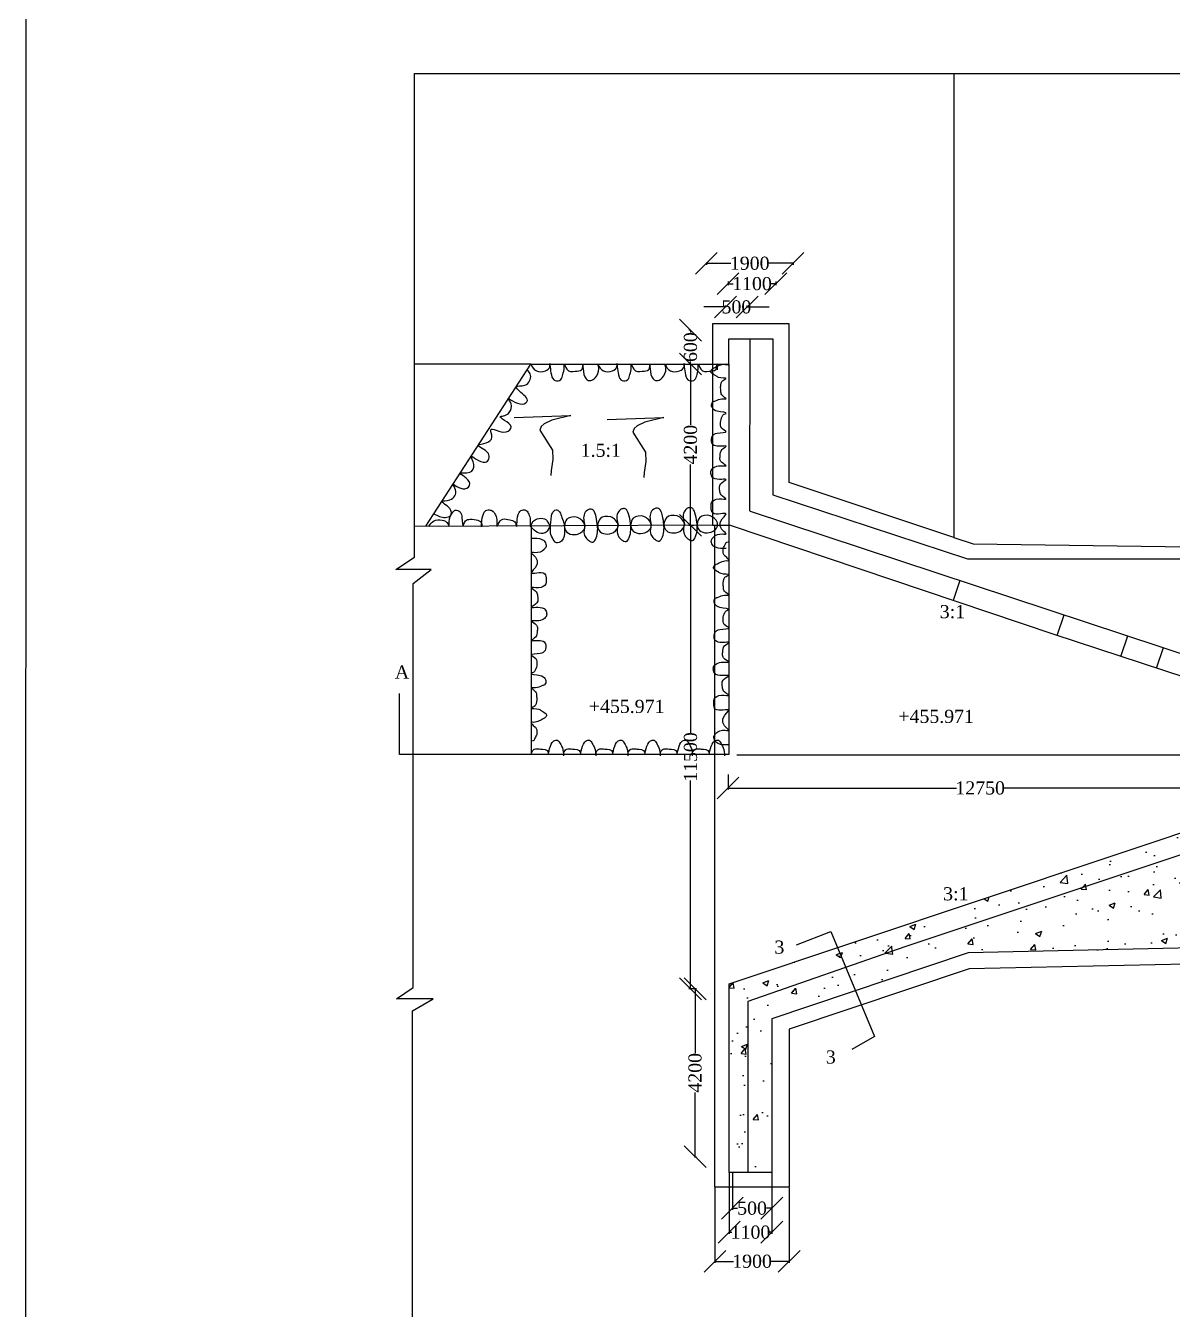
# Model space of a CAD drawing. Header units: metres. Extents: x 373 to 1010, y -4 to 431.
# Drawn here: x 373 to 504.1, y 145.5 to 292.3 of the extents above; entities that cross this region are included whole.
import ezdxf

# ---------------------------------------------------------------- set-up
doc = ezdxf.new("R2010")
doc.units = ezdxf.units.M
doc.header["$MEASUREMENT"] = 0
for name, color, linetype in [('DIMENSIONS', 255, 'Continuous'), ('DRAWING', 2, 'Continuous'), ('TEXT', 255, 'Continuous')]:
    doc.layers.add(name, color=color, linetype=linetype)
doc.styles.get("Standard").update_dxf_attribs({"font": 'times.ttf', "height": 1.5})
doc.dimstyles.get("Standard").update_dxf_attribs({"dimtxt": 1, "dimasz": 2.5, "dimexe": 0.18, "dimexo": 0.0625, "dimgap": 0.09, "dimtad": 0, "dimdec": 4, "dimzin": 0, "dimdsep": 46, "dimtxsty": 'Standard', "dimblk": 'OBLIQUE', "dimcen": 0, "dimadec": 0, "dimazin": 0, "dimtfac": 1, "dimtdec": 4, "dimtix": 1, "dimtofl": 0, "dimtmove": 2, "dimatfit": 0, "dimfxl": 1, "dimtolj": 1, "dimtzin": 0, "dimarcsym": 1})
picture_1 = doc.add_image_def('image1.jpg', size_in_pixel=(7220, 4926))
pattern_1 = [(50, (0, 0), (7.1726, -0.62752), [0.75, -8.25]), (355, (0, 0), (-1.38751, 7.52192), [0.6, -6.6]), (100.4514, (0.598, -0.052), (5.78509, 6.894395), [0.6374, -7.01142]), (46.1842, (0, 2), (10.67241, -1.65519), [1.125, -12.375]), (96.6356, (0.889, 1.862), (9.34663, 9.74118), [0.9561, -10.51713]), (351.1842, (0, 2), (9.34662, 9.74119), [0.9, -9.9]), (21, (1, 1.5), (5.96907, -4.02619), [0.75, -8.25]), (326, (1, 1.5), (2.43315, 7.2515), [0.6, -6.6]), (71.4514, (1.4974, 1.1645), (8.40223, 3.225305), [0.6374, -7.01142]), (37.5, (0, 0), (0.121599, 3.328939), [0, -6.52, 0, -6.7, 0, -6.625]), (7.5, (0, 0), (2.630695, 3.944117), [0, -3.82, 0, -6.37, 0, -2.525]), (327.5, (-2.23, 0), (5.338224, -0.225549), [0, -2.5, 0, -7.8, 0, -10.35]), (317.5, (-3.23, 0), (5.83186, 1.00105), [0, -3.25, 0, -5.18, 0, -7.35])]

# ---------------------------------------------------------------- blocks, each defined once
blk = doc.blocks.new('_Oblique')
at = {"color": 0, "linetype": 'ByBlock', "lineweight": -2}
blk.add_line((-0.5, -0.5), (0.5, 0.5), dxfattribs=at)
blk = doc.blocks.new('*D10')
at = {"layer": 'Defpoints', "color": 0, "transparency": 16777216}
for p in [(449.29, 182.25), (449.43, 182.25), (449.29, 163.06)]:
    blk.add_point(p, dxfattribs=at)
at = {"layer": 'DIMENSIONS', "color": 0, "lineweight": -2, "transparency": 16777216}
for p, q in [((449.36, 182.25), (449.61, 182.25)), ((449.43, 182.25), (449.43, 174.9)), ((449.43, 163.06), (449.43, 170.41)), ((449.36, 163.06), (449.61, 163.06))]:
    blk.add_line(p, q, dxfattribs=at)
at = {"layer": 'DIMENSIONS', "color": 0, "lineweight": -2, "transparency": 16777216, "xscale": 2.5, "yscale": 2.5, "zscale": 2.5}
for p, rotation in [((449.43, 182.25), 90), ((449.43, 163.06), 270)]:
    blk.add_blockref('_Oblique', p, dxfattribs=dict(at, rotation=rotation))
at = {"layer": 'DIMENSIONS', "color": 0, "transparency": 16777216, "insert": (449.43, 172.65), "char_height": 1.5, "attachment_point": 5, "rotation": 90}
blk.add_mtext('\\A1;4200', dxfattribs=at)
blk = doc.blocks.new('*D11')
at = {"layer": 'Defpoints', "color": 0, "transparency": 16777216}
for p in [(448.91, 235.22), (449.38, 235.22), (449.61, 182.25)]:
    blk.add_point(p, dxfattribs=at)
at = {"layer": 'DIMENSIONS', "color": 0, "lineweight": -2, "transparency": 16777216}
for p, q in [((449.32, 235.22), (448.73, 235.22)), ((448.91, 235.22), (448.91, 211.42)), ((448.91, 182.25), (448.91, 206.05)), ((449.55, 182.25), (448.73, 182.25))]:
    blk.add_line(p, q, dxfattribs=at)
at = {"layer": 'DIMENSIONS', "color": 0, "lineweight": -2, "transparency": 16777216, "xscale": 2.5, "yscale": 2.5, "zscale": 2.5}
for p, rotation in [((448.91, 235.22), 90), ((448.91, 182.25), 270)]:
    blk.add_blockref('_Oblique', p, dxfattribs=dict(at, rotation=rotation))
at = {"layer": 'DIMENSIONS', "color": 0, "transparency": 16777216, "insert": (448.91, 208.74), "char_height": 1.5, "attachment_point": 5, "rotation": 90}
blk.add_mtext('\\A1;11500', dxfattribs=at)
blk = doc.blocks.new('*D12')
at = {"layer": 'Defpoints', "color": 0, "transparency": 16777216}
for p in [(448.91, 253.66), (448.91, 253.66), (448.91, 235.22)]:
    blk.add_point(p, dxfattribs=at)
at = {"layer": 'DIMENSIONS', "color": 0, "lineweight": -2, "transparency": 16777216}
for p, q in [((448.84, 253.66), (448.73, 253.66)), ((448.91, 253.66), (448.91, 246.69)), ((448.91, 235.22), (448.91, 242.19)), ((448.84, 235.22), (448.73, 235.22))]:
    blk.add_line(p, q, dxfattribs=at)
at = {"layer": 'DIMENSIONS', "color": 0, "lineweight": -2, "transparency": 16777216, "xscale": 2.5, "yscale": 2.5, "zscale": 2.5}
for p, rotation in [((448.91, 253.66), 90), ((448.91, 235.22), 270)]:
    blk.add_blockref('_Oblique', p, dxfattribs=dict(at, rotation=rotation))
at = {"layer": 'DIMENSIONS', "color": 0, "transparency": 16777216, "insert": (448.91, 244.44), "char_height": 1.5, "attachment_point": 5, "rotation": 90}
blk.add_mtext('\\A1;4200', dxfattribs=at)
blk = doc.blocks.new('*D13')
at = {"layer": 'Defpoints', "color": 0, "transparency": 16777216}
for p in [(448.91, 257.53), (448.91, 257.53), (448.91, 253.66)]:
    blk.add_point(p, dxfattribs=at)
at = {"layer": 'DIMENSIONS', "color": 0, "lineweight": -2, "transparency": 16777216}
for p, q in [((448.84, 257.53), (448.73, 257.53)), ((448.91, 257.53), (448.91, 257.26)), ((448.84, 253.66), (448.73, 253.66)), ((448.91, 253.66), (448.91, 253.93))]:
    blk.add_line(p, q, dxfattribs=at)
at = {"layer": 'DIMENSIONS', "color": 0, "lineweight": -2, "transparency": 16777216, "xscale": 2.5, "yscale": 2.5, "zscale": 2.5}
for p, rotation in [((448.91, 257.53), 90), ((448.91, 253.66), 270)]:
    blk.add_blockref('_Oblique', p, dxfattribs=dict(at, rotation=rotation))
at = {"layer": 'DIMENSIONS', "color": 0, "transparency": 16777216, "insert": (448.91, 255.59), "char_height": 1.5, "attachment_point": 5, "rotation": 90}
blk.add_mtext('\\A1;600', dxfattribs=at)
blk = doc.blocks.new('*D41')
at = {"layer": 'Defpoints', "color": 0, "transparency": 16777216}
for p in [(453.69, 161.27), (458.19, 161.27), (458.19, 157.17)]:
    blk.add_point(p, dxfattribs=at)
at = {"layer": 'DIMENSIONS', "color": 0, "lineweight": -2, "transparency": 16777216}
for p, q in [((453.69, 161.21), (453.69, 156.99)), ((458.19, 161.21), (458.19, 156.99)), ((453.69, 157.17), (454.28, 157.17)), ((458.19, 157.17), (457.6, 157.17))]:
    blk.add_line(p, q, dxfattribs=at)
at = {"layer": 'DIMENSIONS', "color": 0, "lineweight": -2, "transparency": 16777216, "xscale": 2.5, "yscale": 2.5, "zscale": 2.5, "rotation": 180}
blk.add_blockref('_Oblique', (453.69, 157.17), dxfattribs=at)
at = {"layer": 'DIMENSIONS', "color": 0, "lineweight": -2, "transparency": 16777216, "xscale": 2.5, "yscale": 2.5, "zscale": 2.5}
blk.add_blockref('_Oblique', (458.19, 157.17), dxfattribs=at)
at = {"layer": 'DIMENSIONS', "color": 0, "transparency": 16777216, "insert": (455.94, 157.17), "char_height": 1.5, "attachment_point": 5}
blk.add_mtext('\\A1;500', dxfattribs=at)
blk = doc.blocks.new('*D42')
at = {"layer": 'Defpoints', "color": 0, "transparency": 16777216}
for p in [(453.33, 161.27), (458.19, 161.27), (458.19, 154.43)]:
    blk.add_point(p, dxfattribs=at)
at = {"layer": 'DIMENSIONS', "color": 0, "lineweight": -2, "transparency": 16777216}
for p, q in [((453.33, 161.21), (453.33, 154.25)), ((458.19, 161.21), (458.19, 154.25)), ((453.33, 154.43), (453.62, 154.43)), ((458.19, 154.43), (457.89, 154.43))]:
    blk.add_line(p, q, dxfattribs=at)
at = {"layer": 'DIMENSIONS', "color": 0, "lineweight": -2, "transparency": 16777216, "xscale": 2.5, "yscale": 2.5, "zscale": 2.5, "rotation": 180}
blk.add_blockref('_Oblique', (453.33, 154.43), dxfattribs=at)
at = {"layer": 'DIMENSIONS', "color": 0, "lineweight": -2, "transparency": 16777216, "xscale": 2.5, "yscale": 2.5, "zscale": 2.5}
blk.add_blockref('_Oblique', (458.19, 154.43), dxfattribs=at)
at = {"layer": 'DIMENSIONS', "color": 0, "transparency": 16777216, "insert": (455.76, 154.43), "char_height": 1.5, "attachment_point": 5}
blk.add_mtext('\\A1;1100', dxfattribs=at)
blk = doc.blocks.new('*D43')
at = {"layer": 'Defpoints', "color": 0, "transparency": 16777216}
for p in [(451.7, 159.59), (460.17, 159.59), (460.17, 151.1)]:
    blk.add_point(p, dxfattribs=at)
at = {"layer": 'DIMENSIONS', "color": 0, "lineweight": -2, "transparency": 16777216}
for p, q in [((451.7, 159.52), (451.7, 150.92)), ((460.17, 159.52), (460.17, 150.92)), ((451.7, 151.1), (453.8, 151.1)), ((460.17, 151.1), (458.07, 151.1))]:
    blk.add_line(p, q, dxfattribs=at)
at = {"layer": 'DIMENSIONS', "color": 0, "lineweight": -2, "transparency": 16777216, "xscale": 2.5, "yscale": 2.5, "zscale": 2.5, "rotation": 180}
blk.add_blockref('_Oblique', (451.7, 151.1), dxfattribs=at)
at = {"layer": 'DIMENSIONS', "color": 0, "lineweight": -2, "transparency": 16777216, "xscale": 2.5, "yscale": 2.5, "zscale": 2.5}
blk.add_blockref('_Oblique', (460.17, 151.1), dxfattribs=at)
at = {"layer": 'DIMENSIONS', "color": 0, "transparency": 16777216, "insert": (455.94, 151.1), "char_height": 1.5, "attachment_point": 5}
blk.add_mtext('\\A1;1900', dxfattribs=at)
blk = doc.blocks.new('*D48')
at = {"layer": 'Defpoints', "color": 0, "transparency": 16777216}
for p in [(450.72, 265.31), (460.62, 265.31), (460.62, 265.17)]:
    blk.add_point(p, dxfattribs=at)
at = {"layer": 'DIMENSIONS', "color": 0, "lineweight": -2, "transparency": 16777216}
for p, q in [((450.72, 265.25), (450.72, 264.99)), ((450.72, 265.17), (453.53, 265.17)), ((460.62, 265.17), (457.8, 265.17)), ((460.62, 265.25), (460.62, 264.99))]:
    blk.add_line(p, q, dxfattribs=at)
at = {"layer": 'DIMENSIONS', "color": 0, "lineweight": -2, "transparency": 16777216, "xscale": 2.5, "yscale": 2.5, "zscale": 2.5, "rotation": 180}
blk.add_blockref('_Oblique', (450.72, 265.17), dxfattribs=at)
at = {"layer": 'DIMENSIONS', "color": 0, "lineweight": -2, "transparency": 16777216, "xscale": 2.5, "yscale": 2.5, "zscale": 2.5}
blk.add_blockref('_Oblique', (460.62, 265.17), dxfattribs=at)
at = {"layer": 'DIMENSIONS', "color": 0, "transparency": 16777216, "insert": (455.67, 265.17), "char_height": 1.5, "attachment_point": 5}
blk.add_mtext('\\A1;1900', dxfattribs=at)
blk = doc.blocks.new('*D49')
at = {"layer": 'Defpoints', "color": 0, "transparency": 16777216}
for p in [(453.19, 263.17), (458.66, 263.17), (458.66, 262.84)]:
    blk.add_point(p, dxfattribs=at)
at = {"layer": 'DIMENSIONS', "color": 0, "lineweight": -2, "transparency": 16777216}
for p, q in [((453.19, 263.11), (453.19, 262.66)), ((453.19, 262.84), (453.79, 262.84)), ((458.66, 262.84), (458.06, 262.84)), ((458.66, 263.11), (458.66, 262.66))]:
    blk.add_line(p, q, dxfattribs=at)
at = {"layer": 'DIMENSIONS', "color": 0, "lineweight": -2, "transparency": 16777216, "xscale": 2.5, "yscale": 2.5, "zscale": 2.5, "rotation": 180}
blk.add_blockref('_Oblique', (453.19, 262.84), dxfattribs=at)
at = {"layer": 'DIMENSIONS', "color": 0, "lineweight": -2, "transparency": 16777216, "xscale": 2.5, "yscale": 2.5, "zscale": 2.5}
blk.add_blockref('_Oblique', (458.66, 262.84), dxfattribs=at)
at = {"layer": 'DIMENSIONS', "color": 0, "transparency": 16777216, "insert": (455.93, 262.84), "char_height": 1.5, "attachment_point": 5}
blk.add_mtext('\\A1;1100', dxfattribs=at)
blk = doc.blocks.new('*D50')
at = {"layer": 'Defpoints', "color": 0, "transparency": 16777216}
for p in [(452.91, 260.18), (455.39, 260.18), (455.39, 260.18)]:
    blk.add_point(p, dxfattribs=at)
at = {"layer": 'DIMENSIONS', "color": 0, "lineweight": -2, "transparency": 16777216}
for p, q in [((452.91, 260.18), (450.41, 260.18)), ((452.91, 260.25), (452.91, 260.36)), ((455.39, 260.25), (455.39, 260.36)), ((455.39, 260.18), (457.89, 260.18))]:
    blk.add_line(p, q, dxfattribs=at)
at = {"layer": 'DIMENSIONS', "color": 0, "lineweight": -2, "transparency": 16777216, "xscale": 2.5, "yscale": 2.5, "zscale": 2.5}
blk.add_blockref('_Oblique', (452.91, 260.18), dxfattribs=at)
at = {"layer": 'DIMENSIONS', "color": 0, "lineweight": -2, "transparency": 16777216, "xscale": 2.5, "yscale": 2.5, "zscale": 2.5, "rotation": 180}
blk.add_blockref('_Oblique', (455.39, 260.18), dxfattribs=at)
at = {"layer": 'DIMENSIONS', "color": 0, "transparency": 16777216, "insert": (454.15, 260.18), "char_height": 1.5, "attachment_point": 5}
blk.add_mtext('\\A1;500', dxfattribs=at)
blk = doc.blocks.new('*D51')
at = {"layer": 'Defpoints', "color": 0, "transparency": 16777216}
for p in [(453.19, 206.79), (510.81, 206.05), (510.81, 205.2)]:
    blk.add_point(p, dxfattribs=at)
at = {"layer": 'DIMENSIONS', "color": 0, "lineweight": -2, "transparency": 16777216}
for p, q in [((453.19, 206.73), (453.19, 205.02)), ((510.81, 205.99), (510.81, 205.02)), ((453.19, 205.2), (479.31, 205.2)), ((510.81, 205.2), (484.69, 205.2))]:
    blk.add_line(p, q, dxfattribs=at)
at = {"layer": 'DIMENSIONS', "color": 0, "lineweight": -2, "transparency": 16777216, "xscale": 2.5, "yscale": 2.5, "zscale": 2.5, "rotation": 180}
blk.add_blockref('_Oblique', (453.19, 205.2), dxfattribs=at)
at = {"layer": 'DIMENSIONS', "color": 0, "lineweight": -2, "transparency": 16777216, "xscale": 2.5, "yscale": 2.5, "zscale": 2.5}
blk.add_blockref('_Oblique', (510.81, 205.2), dxfattribs=at)
at = {"layer": 'DIMENSIONS', "color": 0, "transparency": 16777216, "insert": (482, 205.2), "char_height": 1.5, "attachment_point": 5}
blk.add_mtext('\\A1;12750', dxfattribs=at)

msp = doc.modelspace()

# ---------------------------------------------------------------- hatches: boundary and pattern name
at = {"layer": 'DRAWING'}
h = msp.add_hatch(dxfattribs=at)
h.set_pattern_fill('AR-CONC', style=0)
h.set_pattern_definition(pattern_1)
h.paths.add_polyline_path([(511.2145, 199.66326), (511.2145, 202.16995), (465.70359, 186.95583), (466.63861, 184.70174), (473.38013, 187.06561), (499.5424, 195.76096)])
h = msp.add_hatch(dxfattribs=at)
h.set_pattern_fill('AR-CONC', style=0)
h.set_pattern_definition(pattern_1)
h.paths.add_polyline_path([(520.40328, 199.72927), (518.1465, 199.72927), (511.2145, 199.72927), (511.2145, 199.66326), (499.5424, 195.76096), (473.38013, 187.06561), (466.63861, 184.70174), (467.74669, 182.03045), (480.62893, 186.35669), (528.54933, 187.42625)])
h = msp.add_hatch(dxfattribs=at)
h.set_pattern_fill('AR-CONC', style=0)
h.paths.add_polyline_path([(465.70359, 186.95583), (453.33073, 182.81963), (453.33073, 161.27025), (455.466, 161.27025), (455.466, 180.78415), (466.63861, 184.70174)])
h = msp.add_hatch(dxfattribs=at)
h.set_pattern_fill('AR-CONC', style=0)
h.paths.add_polyline_path([(466.63861, 184.70174), (455.466, 180.78415), (455.466, 161.27025), (458.1878, 161.27025), (458.1878, 178.8203), (467.74669, 182.03045)])

# ---------------------------------------------------------------- linework, layer by layer
at = {"layer": 'DIMENSIONS', "color": 7}
for points in [[(428.76826, 247.54584), (435.21946, 247.78661), (433.06244, 247.25379), (432.18541, 246.82754), (431.84171, 246.53152), (431.67578, 246.11711), (432.58816, 244.66858), (433.13757, 243.83075), (433.16551, 242.7331), (432.9886, 241.49591), (432.93273, 240.90057)], [(439.39539, 247.31705), (445.84659, 247.55783), (443.68957, 247.02501), (442.81254, 246.59875), (442.46884, 246.30274), (442.30291, 245.88832), (443.21529, 244.43979), (443.7647, 243.60197), (443.79264, 242.50431), (443.61573, 241.26712), (443.55986, 240.67178)]]:
    msp.add_lwpolyline(points, dxfattribs=at)
for points in [[(419.59498, 236.54317), (420.91984, 236.12551), (421.49367, 236.3361), (421.40329, 237.12726), (420.50932, 237.95869), (421.40329, 238.1469), (422.0658, 239.27388), (421.76272, 239.89913), (423.12222, 239.38121), (423.67729, 240.0073), (422.60178, 241.19811), (423.69611, 241.28702), (424.16165, 242.16356), (423.83727, 243.11083), (425.45085, 242.43188), (425.88058, 242.82543), (425.80896, 243.43364), (424.6599, 244.38438), (425.57619, 244.66794), (426.22079, 245.29404), (426.07754, 246.15268), (427.85219, 245.89391), (428.40726, 246.48423), (427.18969, 247.66487), (427.70895, 247.7722), (428.1924, 248.12997), (428.40726, 249.13172), (428.08082, 249.68046), (429.69646, 249.07805), (430.26943, 249.48949), (429.87551, 250.11559), (428.9856, 251.08118), (429.98409, 251.25208), (430.62869, 252.37905), (430.24318, 253.02809)], [(430.64901, 253.65639), (431.29392, 252.87456), (432.32368, 252.88586), (432.84422, 253.38329), (432.84422, 253.65639), (433.01396, 252.41104), (433.43265, 251.76664), (434.08898, 251.8797), (434.32661, 252.47887), (434.47372, 253.23632), (434.47372, 253.65639), (434.76794, 253.06674), (435.71848, 252.84064), (436.47666, 253.04413), (436.61245, 253.65639), (436.97456, 251.95883), (437.50641, 251.76664), (438.01563, 252.0945), (438.43432, 253.11197), (438.30985, 253.65639)], [(438.30985, 253.65639), (438.95476, 252.87456), (439.98451, 252.88586), (440.50505, 253.38329), (440.50505, 253.65639), (440.67479, 252.41104), (441.09348, 251.76664), (441.74981, 251.8797), (441.98745, 252.47887), (442.13455, 253.23632), (442.13455, 253.65639), (442.42877, 253.06674), (443.37931, 252.84064), (444.13749, 253.04413), (444.27328, 253.65639), (444.63539, 251.95883), (445.16724, 251.76664), (445.67646, 252.0945), (446.09515, 253.11197), (445.97068, 253.65639)], [(418.99766, 235.0931), (419.55883, 235.7034), (420.52344, 235.83123), (421.21245, 235.35922), (421.33057, 235.10306), (421.33057, 235.56573), (421.76366, 236.71626), (422.02942, 236.95226), (422.58063, 236.75559), (422.79717, 236.08691), (422.9349, 235.10991), (423.18105, 235.7329), (423.73225, 235.9099), (424.61812, 235.80173), (425.06106, 235.40839), (425.06229, 235.11899), (425.51383, 236.9031), (425.79928, 236.98176), (426.22253, 236.9031), (426.63593, 236.41142), (426.78358, 235.68373), (426.78596, 235.12635), (427.15761, 235.7329), (427.46274, 235.92957), (428.26002, 235.8509), (428.82107, 235.61489), (429.01792, 235.13588), (429.32919, 236.68737), (429.80165, 236.99222), (430.13631, 236.93321), (430.42176, 236.48087), (430.59893, 235.88102), (430.60209, 235.14264), (430.94344, 235.66468), (431.39621, 235.96952), (432.22302, 235.95969), (432.50847, 235.75318), (432.83338, 235.15217), (433.03015, 236.32353), (433.28607, 236.84471), (433.54198, 237.00205), (433.94554, 236.75621), (434.2113, 236.11703), (434.45738, 235.3795), (434.49675, 234.66165), (434.17176, 233.4288), (433.58118, 233.2223), (433.12841, 233.79265), (432.89218, 234.58917), (432.88977, 235.15241), (432.51814, 234.55967), (432.03584, 234.28433), (431.22871, 234.53017), (430.599, 235.14263)], [(436.84233, 235.16928), (436.80087, 236.57518), (437.28638, 237.03251), (437.66091, 237.04637), (438.03545, 236.47817), (438.25739, 235.41107), (438.11868, 233.77577), (437.75801, 233.30458), (437.24476, 233.51246), (436.87022, 233.92821), (436.75925, 234.20538), (436.84233, 235.16928)], [(440.63264, 235.2287), (440.59118, 236.6346), (441.07669, 237.09193), (441.45122, 237.10579), (441.82576, 236.53759), (442.04771, 235.47049), (441.90899, 233.83519), (441.54832, 233.364), (441.03507, 233.57188), (440.66054, 233.98763), (440.54956, 234.2648), (440.63264, 235.2287)], [(444.42295, 235.28812), (444.38149, 236.69402), (444.867, 237.15135), (445.24153, 237.16521), (445.61607, 236.59701), (445.83802, 235.52991), (445.6993, 233.89461), (445.33863, 233.42342), (444.82538, 233.6313), (444.45085, 234.04705), (444.33987, 234.32422), (444.42295, 235.28812)], [(445.85912, 235.33748), (446.1604, 236.08823), (447.36724, 236.29611), (447.92211, 235.92193), (448.21326, 235.34753), (447.70016, 234.53608), (446.02169, 234.77167), (445.85912, 235.33748)], [(448.21326, 235.34753), (448.1718, 236.75344), (448.65731, 237.21077), (449.03184, 237.22463), (449.40638, 236.65643), (449.62833, 235.58933), (449.48961, 233.95402), (449.12895, 233.48284), (448.61569, 233.69071), (448.24116, 234.10647), (448.13018, 234.38364), (448.21326, 235.34753)], [(449.65236, 235.35368), (449.95364, 236.10442), (451.16048, 236.3123), (451.71535, 235.93812), (452.0065, 235.36373), (451.4934, 234.55227), (449.81493, 234.78787), (449.65236, 235.35368)], [(434.48818, 235.15923), (434.78947, 235.90998), (435.99631, 236.11785), (436.55118, 235.74368), (436.84233, 235.16928), (436.32923, 234.35783), (434.65076, 234.59342), (434.48818, 235.15923)], [(438.2785, 235.21865), (438.57978, 235.96939), (439.78662, 236.17727), (440.34149, 235.80309), (440.63264, 235.2287), (440.11954, 234.41725), (438.44107, 234.65284), (438.2785, 235.21865)], [(442.06881, 235.27807), (442.37009, 236.02881), (443.57693, 236.23669), (444.1318, 235.86251), (444.42295, 235.28812), (443.90985, 234.47666), (442.23138, 234.71226), (442.06881, 235.27807)], [(430.71935, 233.75594), (431.91857, 233.62168), (432.26414, 233.35317), (432.39852, 232.79695), (432.16815, 232.44213), (431.10265, 232.09689), (430.71935, 232.09689), (431.12185, 231.67494), (431.32343, 231.36806), (431.32343, 230.62964), (430.71935, 229.79532), (432.24539, 229.69298), (432.42777, 229.04087), (432.38937, 228.55178), (431.52546, 228.09147), (430.71935, 228.09147), (431.28548, 227.62156), (431.43907, 227.18043), (431.35268, 226.36529), (430.71935, 225.88579), (432.1689, 225.70625), (432.43768, 225.30347), (432.43768, 224.84315), (431.95772, 224.4212), (431.10341, 224.30612), (430.71935, 224.30612), (431.14181, 223.98006), (431.40098, 223.64442), (431.40098, 223.15533), (431.1802, 222.43609), (430.71935, 222.07661), (431.93917, 222.02792), (432.34233, 221.67309), (432.38073, 221.24155), (432.29433, 220.91549), (431.72799, 220.57025), (430.71935, 220.39763), (431.21924, 219.99486), (431.35363, 219.37152), (431.17125, 218.65227), (430.93127, 218.40294), (430.71935, 218.30704), (431.7279, 218.0699), (432.28465, 217.68631), (432.37104, 217.47533), (432.23665, 217.00543), (431.91988, 216.88076), (431.19996, 216.6506), (430.71935, 216.6506), (431.20955, 216.19028), (431.31514, 215.78751), (431.34394, 215.27924), (431.28635, 214.89565), (431.14236, 214.59836), (430.71935, 214.32025), (431.58392, 214.19559), (431.90069, 214.00379), (432.01587, 213.93666), (432.45749, 213.53917), (432.3135, 213.25148), (432.14072, 213.12681), (431.61277, 212.86788), (430.99843, 212.70485), (430.71935, 212.70485), (431.10402, 212.20618), (431.3248, 211.93766), (431.3536, 211.76504), (431.344, 211.3335), (431.13243, 210.87877), (430.93084, 210.58148), (430.71935, 210.58148)], [(453.26769, 210.13986), (452.06846, 210.27411), (451.7229, 210.54263), (451.58851, 211.09884), (451.81889, 211.45367), (452.88438, 211.79891), (453.26769, 211.79891), (452.86518, 212.22086), (452.6636, 212.52774), (452.6636, 213.26616), (453.26769, 214.10048), (451.74165, 214.20282), (451.55927, 214.85493), (451.59766, 215.34401), (452.46158, 215.80433), (453.26769, 215.80433), (452.70155, 216.27423), (452.54797, 216.71537), (452.63436, 217.53051), (453.26769, 218.01001), (451.81813, 218.18955), (451.54936, 218.59233), (451.54936, 219.05264), (452.02931, 219.4746), (452.88363, 219.58968), (453.26769, 219.58968), (452.84523, 219.91573), (452.58605, 220.25138), (452.58605, 220.74046), (452.80683, 221.45971), (453.26769, 221.81919), (452.04786, 221.86788), (451.64471, 222.22271), (451.60631, 222.65425), (451.6927, 222.98031), (452.25904, 223.32554), (453.26769, 223.49816), (452.76779, 223.90094), (452.63341, 224.52428), (452.81579, 225.24352), (453.05577, 225.49286), (453.26769, 225.58876), (452.25913, 225.82589), (451.70239, 226.20949), (451.616, 226.42047), (451.75038, 226.89037), (452.06715, 227.01504), (452.78708, 227.2452), (453.26769, 227.2452), (452.77748, 227.70551), (452.67189, 228.10829), (452.6431, 228.61655), (452.70069, 229.00015), (452.84468, 229.29744), (453.26769, 229.57554), (452.40312, 229.70021), (452.08635, 229.89201), (451.97116, 229.95914), (451.52955, 230.35662), (451.67354, 230.64432), (451.84632, 230.76899), (452.37427, 231.02792), (452.9886, 231.19095), (453.26769, 231.19095), (452.88301, 231.68962), (452.66224, 231.95814), (452.63344, 232.13076), (452.64304, 232.5623), (452.85461, 233.01703), (453.05619, 233.31432), (453.26769, 233.31432)], [(430.71935, 209.03908), (430.95074, 209.56327), (431.47788, 209.68219), (431.74995, 209.64821), (432.63419, 209.30844), (432.63419, 209.03908), (433.11032, 210.41269), (433.21234, 210.51462), (433.62045, 210.66752), (433.70548, 210.65053), (434.01156, 210.27678), (434.26663, 209.80111), (434.40267, 208.86675)], [(434.39627, 209.03908), (434.62765, 209.56327), (435.15479, 209.68219), (435.42687, 209.64821), (436.31111, 209.30844), (436.31111, 209.03908), (436.78723, 210.41269), (436.88926, 210.51462), (437.29737, 210.66752), (437.3824, 210.65053), (437.68848, 210.27678), (437.94354, 209.80111), (438.07958, 208.86675)], [(438.07318, 209.03908), (438.30457, 209.56327), (438.83171, 209.68219), (439.10378, 209.64821), (439.98802, 209.30844), (439.98802, 209.03908), (440.46415, 210.41269), (440.56618, 210.51462), (440.97429, 210.66752), (441.05931, 210.65053), (441.36539, 210.27678), (441.62046, 209.80111), (441.7565, 208.86675)], [(441.7501, 209.03908), (441.98149, 209.56327), (442.50863, 209.68219), (442.7807, 209.64821), (443.66494, 209.30844), (443.66494, 209.03908), (444.14107, 210.41269), (444.24309, 210.51462), (444.6512, 210.66752), (444.73623, 210.65053), (445.04231, 210.27678), (445.29738, 209.80111), (445.43342, 208.86675)], [(445.42702, 209.03908), (445.6584, 209.56327), (446.18554, 209.68219), (446.45762, 209.64821), (447.34186, 209.30844), (447.34186, 209.03908), (447.81798, 210.41269), (447.92001, 210.51462), (448.32812, 210.66752), (448.41315, 210.65053), (448.71923, 210.27678), (448.97429, 209.80111), (449.11033, 208.86675)], [(449.10393, 209.03908), (449.33532, 209.56327), (449.86246, 209.68219), (450.13453, 209.64821), (451.01877, 209.30844), (451.01877, 209.03908), (451.4949, 210.41269), (451.59693, 210.51462), (452.00504, 210.66752), (452.09006, 210.65053), (452.39614, 210.27678), (452.65121, 209.80111), (452.78725, 208.86675)]]:
    msp.add_spline(points, degree=3, dxfattribs=at)
for points, knots in [([(445.97068, 253.65639), (446.15227, 253.33876), (446.51837, 252.6984), (447.56397, 252.77258), (448.20974, 253.17723), (448.12403, 254.13016), (448.24273, 252.41055), (448.61523, 251.65949), (449.53375, 251.76485), (449.63804, 252.57027), (449.8339, 253.01604), (449.74975, 253.96516), (450.09348, 252.67793), (450.94792, 252.89228), (451.89892, 252.80111), (451.95403, 254.04964), (451.91188, 253.45342), (451.95744, 253.01285)], [0, 0, 0, 0, 1.0134927, 2.043311373, 2.763308614, 3.036403642, 4.293263455, 5.061735473, 5.72773051, 6.372309962, 7.143913086, 7.563976789, 8.22294726, 9.200011412, 9.985019552, 10.612149035, 11.544437353, 11.544437353, 11.544437353, 11.544437353]), ([(452.97071, 232.57401), (452.55192, 232.55597), (451.98125, 232.53138), (451.35505, 232.96978), (451.19846, 233.50726), (451.67057, 234.10646), (452.21517, 234.29999), (453.215, 234.15719), (452.55114, 234.61149), (452.29847, 235.04495), (452.19989, 235.80744), (453.68718, 236.95276), (451.31122, 236.16631), (451.26267, 237.23532), (451.24033, 237.97583), (451.98473, 238.35496), (453.38854, 238.09282), (452.32884, 238.61314), (452.23922, 239.25236), (452.09974, 240.0157), (453.6615, 240.69786), (451.60363, 240.26912), (451.22423, 241.0052), (451.17812, 241.57895), (451.82383, 242.01082), (452.31911, 242.05886), (453.21039, 241.96332), (452.50686, 242.32942), (452.22924, 242.67828), (452.31021, 243.27382), (452.32005, 243.87875), (453.47489, 244.48138), (451.84812, 244.06643), (451.30232, 244.60021), (451.29011, 245.0567), (451.39515, 245.54671), (451.97874, 245.8673), (453.42817, 245.78472), (452.31699, 246.29312), (452.3202, 246.99694), (452.41898, 247.58501), (452.696, 247.92476), (453.33897, 248.13001), (451.90946, 248.15052), (451.46525, 248.49818), (451.26417, 248.92728), (451.36245, 249.36491), (451.9344, 249.46105), (452.28984, 249.75574), (453.29122, 249.58438), (452.39197, 250.05261), (452.38159, 250.57035), (452.32206, 251.01078), (452.39197, 251.41933), (452.51122, 251.80246), (453.38078, 252.13013), (452.16664, 251.99381), (451.85913, 252.29007), (451.54612, 252.46622), (451.10403, 252.67844), (451.34106, 253.07442), (451.65042, 253.27069), (452.10295, 253.47108), (452.51953, 253.66808), (453.2039, 253.55683), (452.99215, 253.65639), (453.26998, 253.55683), (452.97968, 253.63092)], [0, 0, 0, 0, 1.206712359, 1.644339132, 2.216557507, 2.639611936, 3.759641677, 4.142943437, 4.726084013, 5.093246071, 5.831667879, 6.861719147, 8.39118376, 9.068319808, 9.558909549, 10.537803899, 11.343912603, 12.079655412, 12.54676187, 13.366468352, 14.160834615, 15.621465556, 16.105683505, 16.565999265, 17.205061724, 18.067092607, 18.45115185, 18.984801093, 19.408865302, 19.897950165, 20.650315483, 21.234792165, 22.455584412, 22.992649817, 23.425900247, 23.76320778, 24.42648154, 25.44978735, 26.09175344, 26.729418465, 27.471424916, 27.817484859, 28.050093399, 29.086148273, 29.762245982, 29.99022698, 30.478970503, 30.819389636, 31.575210894, 32.055817092, 32.72826786, 33.144653881, 33.653733935, 34.041628874, 34.37194943, 34.878191655, 35.75169999, 36.12200942, 36.255330008, 36.849481874, 37.171198595, 37.384262384, 37.972284753, 38.60788727, 38.886968223, 39.516768339, 39.638801766, 39.638801766, 39.638801766, 39.638801766])]:
    msp.add_open_spline(points, degree=3, knots=knots, dxfattribs=at)
at = {"layer": 'DRAWING', "color": 7}
for points in [[(417.37647, 286.85272), (513.4866, 286.85272), (514.86167, 284.95121), (514.86167, 289.24051), (516.21521, 287.10819), (600.68033, 287.10819), (678.42555, 287.10819), (679.74785, 285.29647), (679.74785, 289.47564), (681.30287, 287.27153), (760.68441, 287.27153)], [(806.0272, 137.25688), (417.13822, 137.25688), (417.13822, 179.74332), (419.49448, 181.09473), (415.29985, 181.09473), (417.23865, 182.3988), (417.23865, 228.56812), (419.26933, 230.17344), (415.23012, 230.17544), (417.35642, 231.5961), (417.37647, 286.85272)], [(478.99375, 286.85376), (478.99375, 233.83779), (460.16683, 240.10902), (460.16683, 258.26027), (451.40634, 258.26027), (451.40634, 235.23146), (453.44471, 235.23146), (490.42824, 222.76859), (510.48907, 216.18532), (511.20686, 215.97886), (531.34549, 215.92029), (663.8749, 215.92029), (786.20006, 215.92029), (803.46668, 215.92029), (835.44386, 232.06483), (854.22995, 231.94048), (879.66033, 231.81672)], [(430.64901, 253.65639), (453.26998, 253.65639), (453.26998, 256.54001), (458.30255, 256.54001), (458.30255, 238.70322), (480.56395, 231.38547), (491.20327, 231.38547), (528.56036, 231.38547), (528.56036, 202.13811), (528.56036, 187.42649), (480.62893, 186.35669), (458.1878, 178.8203), (458.1878, 161.27025), (453.33073, 161.27025), (453.33073, 182.81963), (511.2145, 202.16995), (511.2145, 199.66326), (499.5424, 195.76096), (473.38013, 187.06561), (455.466, 180.78415), (455.466, 161.31433)], [(511.2145, 202.16995), (511.2145, 218.46017), (455.77571, 236.82002), (455.68017, 236.86506), (455.72447, 256.55055)], [(453.26998, 253.65639), (453.26998, 235.29034), (453.27252, 209.03908), (415.66785, 209.03908), (415.66785, 216.00251)], [(418.67078, 235.11236), (430.64901, 253.65639), (417.35972, 253.65639)], [(451.40634, 235.23146), (417.35642, 235.08609)], [(430.71935, 235.14137), (430.71935, 209.01185)], [(784.12459, 199.4237), (701.46122, 199.4237), (530.31345, 199.4237), (530.31345, 185.61412), (480.7343, 184.52382), (460.16763, 177.6358), (460.16763, 159.58707), (451.70331, 159.58707), (451.70331, 235.23146)], [(478.99375, 233.83779), (481.19294, 233.10524), (530.54741, 232.41763), (530.54741, 219.16753), (563.30172, 219.16753), (631.83489, 219.16753), (722.91404, 219.16753), (784.27409, 219.16753)], [(479.67227, 228.90611), (478.91181, 226.64945)], [(491.54924, 224.97278), (490.78878, 222.71611)], [(498.83263, 222.56072), (498.07217, 220.30405)], [(502.89257, 221.21617), (502.13211, 218.95951)], [(454.18362, 208.99641), (546.60065, 208.99641), (621.51594, 208.99641), (713.64361, 208.99641), (839.84932, 208.99641), (881.15687, 208.99641), (881.15687, 216.07183)], [(461.00163, 187.26015), (464.94667, 188.78057), (469.91286, 176.8084), (467.34983, 175.30544)]]:
    msp.add_lwpolyline(points, dxfattribs=at)

# ---------------------------------------------------------------- texts
at = {"layer": 'TEXT', "color": 7}
for s, p in [('1.5:1', (436.36468, 243.055)), ('3:1', (477.38344, 224.60795)), ('A', (415.13335, 217.69996)), ('+455.971', (437.28792, 213.77936)), ('+455.971', (472.65193, 212.64085)), ('3:1', (477.76864, 192.35987)), ('3', (458.49569, 186.2676)), ('3', (464.36791, 173.70698))]:
    msp.add_text(s, height=1.5, dxfattribs=at).set_placement(p)

# ---------------------------------------------------------------- dimensions: what is measured, and where the dimension line sits
at = {"layer": 'DIMENSIONS', "color": 7}
for base, p1, p2, text, picture, middle in [((460.61774, 265.17412), (450.72067, 265.31404), (460.61774, 265.31404), '1900', '*D48', (455.6692, 265.17412)), ((458.657, 262.84212), (453.19494, 263.1686), (458.657, 263.1686), '1100', '*D49', (455.92597, 262.84212)), ((455.3891, 260.18365), (452.91483, 260.18365), (455.3891, 260.18365), '500', '*D50', (454.15196, 260.18365)), ((510.80753, 205.20457), (453.19454, 206.78871), (510.80753, 206.04761), '12750', '*D51', (482.00104, 205.20457)), ((458.1878, 154.42671), (453.33073, 161.27025), (458.1878, 161.27025), '1100', '*D42', (455.75926, 154.42671)), ((458.1878, 157.16926), (453.69329, 161.27025), (458.1878, 161.27025), '500', '*D41', (455.94054, 157.16926)), ((460.16763, 151.09866), (451.70331, 159.58707), (460.16763, 159.58707), '1900', '*D43', (455.93547, 151.09866))]:
    dim = msp.add_linear_dim(base=base, p1=p1, p2=p2, text=text, dimstyle='Standard', dxfattribs=at)
    dim.commit()
    dim.dimension.update_dxf_attribs({"geometry": picture, "text_midpoint": middle})
for base, p1, p2, text, picture, middle in [((448.90683, 257.52866), (448.90721, 253.65639), (448.90721, 257.52866), '600', '*D13', (448.90683, 255.59252)), ((448.90721, 253.65639), (448.90721, 235.22282), (448.90721, 253.65639), '4200', '*D12', (448.90721, 244.4396)), ((448.90721, 235.22282), (449.60879, 182.24851), (449.38262, 235.22282), '11500', '*D11', (448.90721, 208.73566)), ((449.42879, 182.24851), (449.29352, 163.05912), (449.29352, 182.24851), '4200', '*D10', (449.42879, 172.65381))]:
    dim = msp.add_linear_dim(base=base, p1=p1, p2=p2, angle=90, text=text, dimstyle='Standard', dxfattribs=at)
    dim.commit()
    dim.dimension.update_dxf_attribs({"geometry": picture, "text_midpoint": middle})

# ---------------------------------------------------------------- pictures from other files: only their frames are drawn
at = {"color": 7}
image = msp.add_image(picture_1, insert=(372.95221, -3.57299), size_in_units=(636.71037, 434.40932), rotation=-0.0106721, dxfattribs=dict(at, brightness=30, contrast=30, fade=40))
image.dxf.flags = 7

doc.saveas('drawing.dxf')
